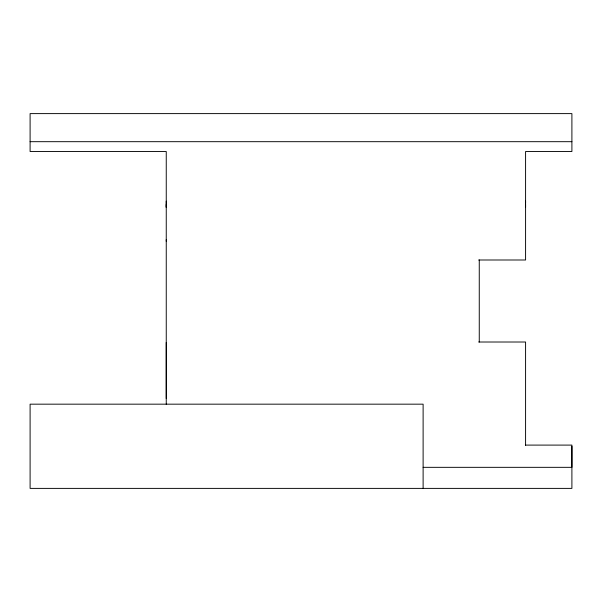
<?xml version="1.0" encoding="UTF-8"?>
<svg xmlns="http://www.w3.org/2000/svg" width="602" height="602" viewBox="0 0 602 602"><rect width="100%" height="100%" fill="white"/><g stroke="black" fill="none" stroke-linecap="round" stroke-linejoin="round"><path stroke-width="0.9" d="M166.25 404.296L166.25 151.516L30.1 151.516L30.1 113.612L571.9 113.612L571.9 151.516L525.584 151.516L525.584 259.996L478.673 259.996M166.25 241.349L166.25 239.664M166.25 207.193L166.25 204.522M166.25 201.151L166.25 207.457M479.26 342.011L479.26 259.996M525.584 207.193L525.584 204.522M525.584 202.994L525.584 201.151M571.9 446.278L571.9 467.333L423.116 467.333M30.1 141.688L571.9 141.688M478.673 342.011L525.584 342.011L525.584 445.345M525.584 445.096L571.9 445.096L571.9 488.388L30.1 488.388L30.1 404.168L423.116 404.168L423.116 488.388M166.25 342.41L166.25 398.554"/></g></svg>
